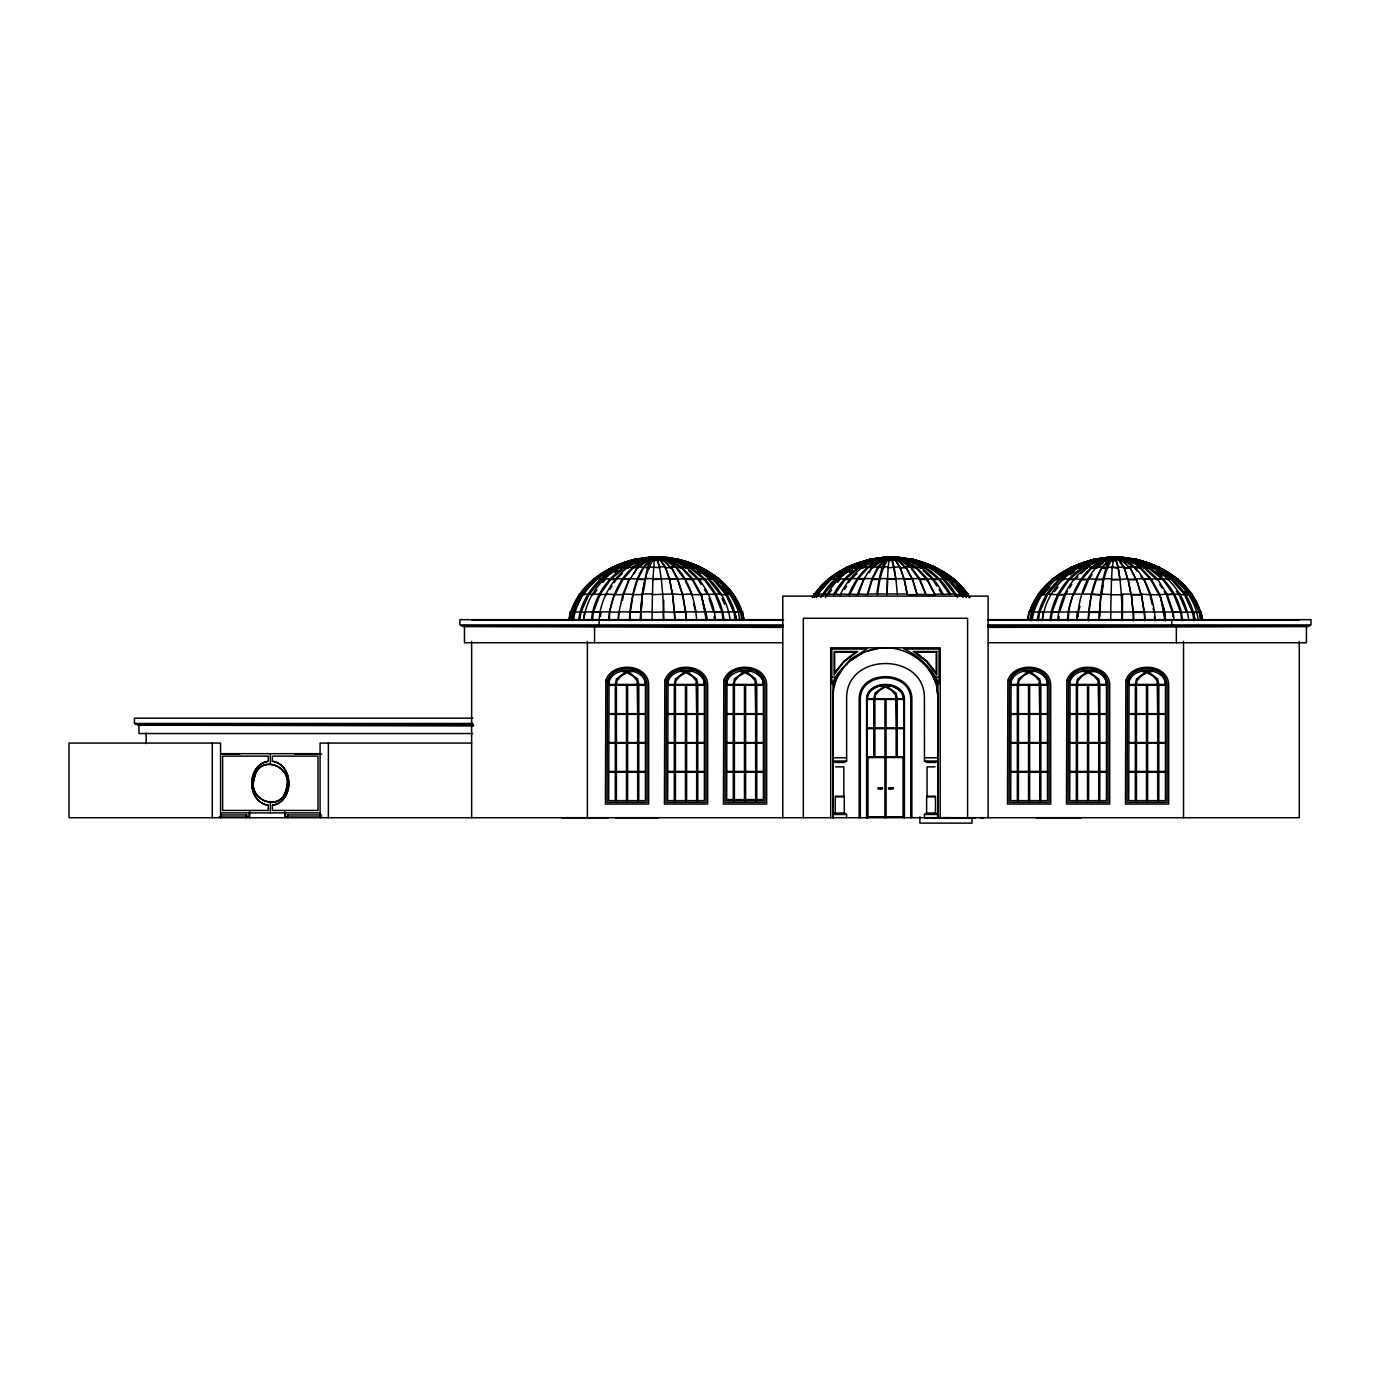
<?xml version="1.0" encoding="UTF-8"?>
<svg xmlns="http://www.w3.org/2000/svg" width="1380" height="1380" viewBox="0 0 1380 1380"><rect width="100%" height="100%" fill="white"/><g stroke="black" fill="none" stroke-linecap="round" stroke-linejoin="round"><path stroke-width="1.5" d="M652.102 620.552L652.102 611.857L640.63 611.857L640.406 620.396C641.786 599.783 642.218 577.478 653.361 559.4L657.967 556.882L658.139 557.951L653.413 560.487M640.63 611.857L642.131 593.969L647.617 566.818L659.519 567.68L657.398 560.401L654.31 560.487L655.12 556.882C693.071 557.037 736.368 579.445 743.406 619.534M816.253 597.54C827.483 577.565 848.631 565.265 870.297 559.4L889.755 556.882L898.001 559.4L905.573 567.818L897.88 560.401L889.583 557.951L889.755 556.882C920.391 557.589 952.89 570.509 969.243 597.54M1110.727 620.69L1110.779 612.151M1032.206 619.689C1036.777 588.691 1065.239 566.749 1094.305 559.538C1110.003 556.054 1127.167 556.071 1140.173 566.956L1139.932 567.956C1134.239 559.918 1119.042 561.695 1113.764 557.02C1151.834 557.141 1195.235 579.514 1202.498 619.689L1201.204 611.995L1199.513 612.151M642.131 593.969L652.412 593.969L652.136 612.272L663.59 611.995L663.797 600.421M887.081 594.521L887.53 578.6L879.146 578.6L876.766 593.969L907.333 593.969L904.107 578.6L899.898 566.818L894.999 559.4L889.755 556.882L873.833 559.4M640.889 620.534L641.027 616.274M675.044 620.396L672.698 593.969L652.447 594.625L652.913 578.6L644.512 578.6M887.081 594.625L887.53 578.6L895.948 579.462L894.119 566.818L892.015 559.4L889.755 556.882C863.397 558.883 837.367 573.2 825.533 597.54M1099.653 616.411L1099.377 611.995C1101.361 594.245 1101.982 574.994 1111.987 559.538L1116.61 557.02L1116.782 558.089L1112.901 559.366M1122.371 620.672L1122.527 594.763L1111.09 594.763L1111.538 578.738L1103.155 578.738L1100.774 594.107L1099.049 620.534L1100.55 604.457M573.562 619.534C578.134 588.553 606.614 566.611 635.663 559.4L655.12 556.882L663.366 559.4L670.939 567.818L663.263 560.401L655.034 557.951L655.12 556.882L678.546 559.4C708.32 566.456 738.611 587.69 743.872 619.534L742.578 611.857L737.179 611.995L738.438 611.857L739.611 619.534M696.676 620.396C694.985 597.454 687.033 571.717 666.074 559.4L660.33 560.487L660.382 559.4L655.12 556.882L639.199 559.4M895.948 579.462L892.032 560.401L888.944 560.487L889.755 556.882L913.181 559.4C935.588 565.214 957.858 577.185 969.967 597.54M920.081 581.273L925.946 594.625L919.701 578.6L910.921 566.818L900.709 559.4L888.962 560.401L889.755 556.882C919.58 557.537 950.855 570.992 966.173 597.54M1103.155 578.738L1106.26 566.956L1118.145 567.956L1116.041 560.556L1112.953 560.625L1113.764 557.02C1151.714 557.175 1194.994 579.6 1202.049 619.689M1042.349 620.534C1046.109 585.103 1079.281 558.917 1113.764 557.02L1122.009 559.538L1129.582 567.956L1121.888 560.556L1118.938 560.608L1119.008 559.538L1113.764 557.02L1097.824 559.538M1102.793 559.538L1113.764 557.02L1113.729 558.107L1121.975 560.625L1122.009 559.538L1124.717 559.538C1145.676 571.855 1153.611 597.592 1155.319 620.534M649.635 558.141L655.12 556.882L655.241 557.951L655.12 556.882C690.414 557.089 726.777 577.237 738.438 611.857L737.265 612.272L741.784 611.857C731.952 584.258 706.111 566.007 678.339 559.4L676.959 560.401L677.442 559.4C636.352 548.274 588.311 576.909 583.723 620.396M884.27 558.141L889.755 556.882L889.583 557.951L889.755 556.882L911.801 559.4M1117.214 559.78L1113.608 558.089L1113.764 557.02L1137.189 559.538L1136.913 560.625L1135.602 560.556L1136.085 559.538C1165.151 566.749 1193.666 588.673 1198.237 619.689M618.206 620.396L618.637 611.857L641.165 611.995L629.884 611.857C632.696 593.383 635.732 572.51 650.446 559.4L657.967 556.882L658.139 557.951L650.498 560.487L643.598 567.818L637.664 579.462L645.616 579.462L629.452 578.6L623.053 593.969L619.016 611.857L618.413 620.396M629.435 620.396L629.884 611.857M629.866 620.62L630.298 611.995M1076.831 620.534L1077.28 611.995M1088.078 620.534C1089.648 599.196 1092.649 574.925 1109.089 559.538L1116.61 557.02L1116.782 558.089L1116.61 557.02C1078.522 557.158 1034.879 579.428 1027.686 619.689L1028.842 611.995L1164.789 611.995L1159.51 594.107L1151.11 578.738L1140.173 566.956L1129.685 566.956L1136.12 579.6L1127.926 579.6L1123.907 566.956L1119.008 559.538L1116.023 559.538L1113.764 557.02L1110.452 558.038M1088.492 620.759L1088.941 612.151M650.17 558.4L655.12 556.882L657.38 559.4L660.382 559.4L665.281 566.818L669.473 578.6L672.474 594.625L669.473 578.6L652.93 579.462L654.31 559.4L655.12 556.882L677.166 559.4M887.564 579.462L888.185 566.818L882.251 566.818L879.146 578.6M1111.573 579.6L1112.194 566.956L1118.145 567.818L1119.956 579.6L1111.573 579.6L1119.974 579.41L1118.128 566.956L1116.023 559.538L1116.023 560.625L1113.764 557.02L1136.085 559.538L1135.74 560.608L1148.798 565.248M1077.055 620.534C1078.987 595.781 1088.027 561.539 1116.61 557.02L1116.782 558.089L1116.61 557.02C1080.488 557.296 1042.366 576.53 1029.687 611.995M1078.091 616.411L1078.332 612.409M647.617 566.818L651.239 559.4L657.398 560.401L655.12 556.882C691.984 556.865 731.262 582.05 736.334 620.396M651.239 559.4L655.12 556.882L668.8 559.4L681.548 566.818L681.306 567.818L668.558 560.401L666.005 560.487L666.074 559.4L655.12 556.882L651.619 558.555M892.015 559.4L892.032 560.401L889.755 556.882C918.787 557.486 948.802 571.493 963.085 597.54M886.236 558.555L889.755 556.882L903.417 559.4L916.165 566.818L915.923 567.818L903.193 560.401L900.623 560.487L900.709 559.4L889.755 556.882L884.804 558.4M1124.717 559.538L1124.631 560.625L1124.717 559.538L1113.764 557.02L1109.882 559.538L1106.26 566.956M1127.357 560.625L1127.426 559.538L1127.201 560.556L1124.476 560.556L1134.619 567.905L1139.932 567.956M658.571 559.625L655.086 557.951L655.12 556.882C690.88 556.899 726.139 584.016 730.158 620.396M893.205 559.625L889.703 557.951L889.755 556.882L912.077 559.4L911.904 560.487L912.077 559.4M1194.976 620.534C1189.905 582.188 1150.627 557.002 1113.764 557.02L1113.712 558.107L1113.764 557.02L1135.809 559.538L1154.491 566.283M608.735 620.396C610.547 592.658 626.986 559.141 657.967 556.882L658.139 557.951L657.967 556.882C619.879 557.002 576.236 579.289 569.06 619.534L570.216 611.857L585.965 612.272M609.46 620.552L609.494 611.857L599.972 611.857L599.058 620.396M1067.378 620.534C1069.19 592.796 1085.629 559.28 1116.61 557.02L1116.765 558.089L1116.61 557.02L1093.529 559.538L1073.968 566.283M1068.103 620.69L1068.862 612.151M641.528 608.304L642.321 600.352M882.251 566.818L885.874 559.4L888.944 559.4L888.202 567.818L899.898 566.818L903.935 579.462L912.284 578.6L905.694 566.818L915.923 567.818M1112.211 567.956L1113.764 557.02L1136.085 559.538M867.158 699.039C866.761 689 879.37 684.118 887.806 684.946M867.158 700.316C867.192 680.823 902.503 679.633 903.883 698.729L903.883 817.719M867.158 817.719L867.158 698.729C866.45 691.242 874.765 687.24 880.733 685.377M600.49 616.274L600.956 611.995L599.972 611.857C605.906 584.154 627.952 557.572 657.967 556.882L658.122 557.951L657.967 556.882L634.886 559.4L613.375 566.818L594.901 578.6M1057.701 620.534C1059.892 589.553 1083.714 557.934 1116.61 557.02L1116.748 558.089L1106.26 560.625L1103.707 560.625L1103.62 559.538L1103.897 560.556L1091.804 567.956L1091.511 566.956L1086.578 566.956L1086.957 567.956L1078.763 566.956L1079.212 567.956L1090.166 563.506M1058.684 620.672L1059.133 616.411M724 620.396C720.843 586.052 689.793 557.072 655.12 556.882L654.948 557.951L655.12 556.882L674.285 559.4M908.903 559.4L889.755 556.882L889.583 557.951L889.755 556.882C917.372 557.417 945.024 572.476 957.513 597.54M1132.911 559.538L1113.764 557.02L1113.591 558.089L1113.764 557.02C1149.505 557.037 1184.782 584.154 1188.801 620.534M1129.565 560.625L1129.685 559.538L1113.764 557.02L1113.591 558.089L1113.764 557.02C1148.419 557.227 1179.469 586.19 1182.626 620.534M663.366 559.4L663.263 560.401L660.261 560.401L665.16 567.818L665.281 566.818L659.485 566.818L657.38 559.4M894.999 559.4L899.795 567.818L905.573 567.818M898.001 559.4L897.88 560.401L894.965 560.487M1118.938 560.608L1119.008 559.538M1121.888 560.556L1122.009 559.538M1129.582 567.956L1118.128 566.956L1118.145 567.956M715.478 620.396C713.167 588.915 688.275 557.641 655.12 556.882L654.948 557.951L655.12 556.882L676.407 560.487L676.545 559.4L674.492 560.401L674.923 559.4M909.248 560.47L909.541 559.4L889.755 556.882L889.583 557.951L889.755 556.882C914.992 557.313 938.21 572.148 950.544 593.969L955.995 593.969M583.567 620.396L584.602 611.857L600.956 611.995M591.382 620.396C594.28 586.811 623.708 557.192 657.967 556.882L658.019 557.968L657.967 556.882L634.472 559.4C606.752 566.093 580.894 584.275 571.061 611.857M592.365 620.62L593.4 611.995M1042.21 620.534L1043.228 611.995M1050.025 620.534C1052.906 586.948 1082.334 557.33 1116.61 557.02L1093.115 559.538L1093.288 560.625L1093.529 559.538M1050.991 620.759L1052.043 612.151M661.296 558.141L655.12 556.882L654.948 557.951L655.12 556.882L662.607 558.141M889.79 557.951L889.755 556.882C913.146 557.399 933.001 573.545 943.023 593.969L934.933 594.383M1128.719 559.538L1113.764 557.02L1113.591 558.089L1113.764 557.02L1133.549 559.538L1133.411 560.625L1133.549 559.538M658.536 558.141L655.12 556.882L654.948 557.951L655.12 556.882L660.968 558.4M895.931 558.141L889.755 556.882L889.583 557.951L889.755 556.882L897.241 558.141M1117.662 558.038L1113.764 557.02L1113.591 558.089L1113.764 557.02L1119.939 558.279M578.582 620.396C583.326 582.619 621.431 556.865 657.967 556.882L647.531 559.4L637.819 566.818L629.901 579.462L615.514 578.6L616.118 579.462L622.328 573.562M579.755 620.552L580.98 611.995M1037.208 620.534C1041.952 582.757 1080.074 557.002 1116.61 557.02L1098.928 559.538M1038.381 620.69L1039.606 612.151M686.429 563.782L676.959 560.401L677.442 559.4M678.339 559.4L678.184 560.487L691.725 565.11M1158.527 567.956L1136.689 560.556L1136.982 559.538C1166.583 566.628 1196.615 587.984 1201.635 619.689M571.303 619.534C576.167 588.087 605.665 566.525 635.076 559.4M572.441 620.62L573.804 611.995M893.153 558.141L889.755 556.882L889.583 557.951L889.755 556.882L895.603 558.4M1029.946 619.689C1034.81 588.225 1064.291 566.663 1093.702 559.538L1094.202 560.556L1072.864 567.956L1071.225 566.956L1071.725 567.956L1093.616 560.556L1093.115 559.538L1094.047 560.608L1084.214 563.92M1031.084 620.759L1032.43 612.151M569.837 619.534L570.751 613.772M911.904 560.487L913.077 559.4C935.416 565.231 957.582 577.22 969.605 597.54M913.008 560.487L913.181 559.4L912.68 560.401L926.36 565.11M630.281 612.272L633.178 594.383L623.053 593.969L623.639 594.625L629.452 578.6M867.779 594.521L857.687 593.969C863.276 577.702 873.437 558.555 892.601 556.882L892.774 557.951L888.03 560.487M1099.756 612.409L1088.906 612.409L1091.425 594.107L1064.601 594.107L1065.395 594.763L1067.516 591.347M727.036 680.909C733.332 667.196 756.74 667.196 763.019 680.909M643.218 592.71L644.977 583.102M877.49 594.625L879.974 578.6L883.683 566.818L887.978 559.4L892.601 556.882L892.774 557.951L885.132 560.487L878.215 567.818L872.298 579.462L880.25 579.462L872.039 578.6L878.059 566.818L885.08 559.4L892.601 556.882L892.774 557.951L892.601 556.882C861.707 557.606 828.828 570.371 812.182 597.54M1091.425 594.107L1101.499 594.763L1103.258 585.172M681.306 567.818L671.059 566.818L677.666 578.6L669.3 579.462L665.281 566.818M671.059 566.818L677.477 579.462M905.694 566.818L912.111 579.462M903.935 579.462L904.107 578.6L887.582 579.272M1119.956 579.6L1128.116 578.738L1127.926 579.6L1123.907 566.956M1136.12 579.6L1129.685 566.956M622.397 600.352L623.277 596.367M666.005 560.487L666.074 559.4M900.623 560.487L900.709 559.4M1134.688 567.956L1134.929 566.956M849.787 594.521L840.593 593.969C850.253 573.804 869.504 557.434 892.601 556.882L892.756 557.951L892.601 556.882C861.896 557.589 829.294 570.475 812.872 597.54M1078.919 610.219L1080.005 606.355M642.856 594.625L633.127 594.625L637.75 579.272M856.963 573.562L850.736 579.462L850.132 578.6L872.039 578.6L867.416 593.969L877.145 593.969M867.744 594.625L872.367 579.272M1091.753 594.763L1096.376 579.41L1088.095 578.738L1088.544 579.6L1092.115 574.546M1060.185 610.426L1064.86 596.505M685.877 566.818L685.532 567.818L685.877 566.818L681.168 567.68L692.105 579.462L698.625 578.6L698.073 579.462L688.568 570.664M685.325 567.68L693.364 566.818L692.933 567.818L693.364 566.818M920.512 566.818L920.167 567.818L920.512 566.818L915.785 567.68L926.739 579.462L933.242 578.6L932.708 579.462L923.185 570.664M919.96 567.68L932.88 566.818L932.242 567.766L934.519 567.818M1126.115 559.538L1129.685 559.538L1144.52 566.956L1144.175 567.956L1152.007 566.956L1151.576 567.956M672.698 593.969L682.496 594.625L677.425 579.272L685.067 578.6M682.496 594.625L677.666 578.6M919.701 578.6L912.284 578.6L917.114 594.625L907.091 594.625L904.107 578.6M917.114 594.625L912.284 578.6M1128.116 578.738L1131.1 594.763L1141.122 594.763L1136.292 578.738L1143.709 578.738L1149.902 594.659L1160.062 594.763M1141.122 594.763L1136.292 578.738M592.417 611.857L593.331 612.272L600.11 594.383L592.417 593.969M834.693 594.521L827.051 593.969M1051.06 611.995L1051.974 612.409L1058.753 594.521L1063.825 594.521M869.107 559.4L892.601 556.882L892.601 557.968L892.601 556.882C871.47 557.779 856.549 575.667 849.131 593.969L858.257 594.625L864.087 578.6M1083.076 592.848L1087.871 581.325M846.664 664.366C837.557 672.647 833.348 684.928 832.934 697.004L832.934 817.719M692.691 567.68L698.245 566.818L697.607 567.766L699.884 567.818L700.385 566.818L677.856 559.4M914.699 562.661L909.11 560.401L909.541 559.4M909.11 560.401L911.18 559.4L909.403 560.487M1175.881 578.738L1177.778 578.738L1176.674 579.6L1157.837 567.818L1158.613 566.956L1158.13 567.956L1155.146 566.956L1154.715 567.956L1134.757 560.556L1135.188 559.538L1135.033 560.625L1133.118 560.556M727.657 678.098L726.673 684.428L733.28 684.428L734.488 678.839L743.527 672.146L739.387 671.318M675.993 567.766L676.303 566.818M910.61 567.766L910.921 566.818M1140.794 576.202L1143.261 579.514L1157.251 578.738L1167.032 594.107L1173.173 611.995L1174.104 620.534M820.893 597.54C834.659 571.769 863.984 557.468 892.601 556.882C867.865 557.33 845.509 572.493 833.831 593.969L841.386 594.625M823.55 594.521L817.978 593.969L819.013 594.625M677.856 560.401L699.488 567.818L699.971 566.818L699.212 567.68L720.74 582.412M921.064 563.782L911.594 560.401L912.974 559.4L912.801 560.487L930.551 566.473M912.491 560.401L934.122 567.818L934.605 566.818L933.846 567.68L952.424 579.462L953.183 578.6L932.535 579.272L936.882 586.103M1136.982 559.538L1136.499 560.556L1158.13 567.956L1156.112 567.818L1156.871 566.956M1157.199 567.956L1159.027 566.956L1158.32 567.956M814.217 597.54C830.191 570.682 862.259 557.555 892.601 556.882L874.92 559.4L875.162 560.487L877.18 560.487M817.115 594.521L813.993 593.969L815.028 594.625L820.807 588.484M1031.153 611.995L1032.344 612.409L1041.193 594.521L1047.61 594.521L1039.537 612.409L1038.433 611.995M1031.101 610.409L1034.603 603.457M700.178 566.818L699.522 567.766L700.385 566.818M934.812 566.818L934.312 567.818L935.019 566.818L912.491 559.4M1137.189 559.538L1136.585 560.556L1158.148 567.905M1104.328 579.41L1096.306 579.6L1102.068 566.956L1091.804 567.956M606.752 594.625L605.975 593.969L615.101 594.625L623.07 579.272L630.039 579.272M849.718 594.625L857.705 579.272L864.673 579.272M1073.726 594.763L1081.696 579.41L1088.682 579.41L1088.095 578.738M832.968 696.693L832.968 684.204L842.421 669.127M832.968 684.204L838.678 674.337M609.943 589.502L612.065 586.086M614.186 582.67L616.291 579.272L615.514 578.6M844.56 589.502L846.682 586.086M848.804 582.67L850.925 579.272L850.132 578.6M1069.638 587.949L1071.76 584.534M690.224 566.818L689.672 567.68L704.214 579.462L718.566 578.6L715.099 579.272L716.099 578.6M924.841 566.818L924.307 567.68L938.831 579.462L939.383 578.6M1167.842 578.738L1156.716 579.6L1143.968 567.818L1144.52 566.956L1157.251 578.738M1143.968 567.818L1148.85 566.956M685.463 581.273L691.794 593.969L682.445 594.383L685.636 612.272L674.458 612.272L672.664 596.471M674.458 612.272L663.159 611.857L663.47 620.396M685.636 612.272L682.721 593.969M917.079 594.383L925.894 594.521M1149.954 594.763L1141.363 594.107L1144.262 612.409L1133.101 612.409L1131.341 594.107L1121.319 594.107L1122.199 611.995M1144.262 612.409L1141.363 594.107M1133.101 612.409L1131.341 594.107M599.196 593.969L599.99 594.625L610.771 579.272L616.291 579.272M834.607 594.625L845.405 579.272L850.925 579.272M1046.523 594.107L1058.615 594.763L1069.414 579.41L1074.934 579.41M633.489 574.408L637.819 566.818L649.221 567.818L649.048 566.818L649.221 567.818M869.314 572.735L872.436 566.818L883.942 567.68L883.683 566.818L883.838 567.818M684.584 579.272L692.484 578.6L681.548 566.818M708.406 593.969L700.385 594.625L691.984 579.272M919.201 579.272L927.119 578.6L916.165 566.818M1143.709 578.738L1151.11 578.738M1167.032 594.107L1159.027 594.763L1150.627 579.41M596.971 590.019L593.366 594.625L583.343 593.969L584.378 594.625M602.991 582.343L605.389 579.272L604.457 578.6L610.771 579.272M831.605 590.019L828 594.625L822.514 593.969M837.608 582.343L840.023 579.272L839.075 578.6L845.405 579.272M1054.406 591.692L1058.012 587.087M696.503 566.818L695.831 567.68L712.977 579.462M931.138 566.818L930.448 567.68L947.594 579.462L948.284 578.6M955.012 594.521L943.04 579.376L943.834 578.6M1145.987 565.714L1151.438 567.905L1152.007 566.956M1151.317 567.818L1155.146 566.956M1167.152 579.6L1174.742 578.738M588.829 594.625L601.68 579.272L605.389 579.272M823.463 594.625L836.315 579.272L840.023 579.272M1047.455 594.763L1060.323 579.41L1064.032 579.41M622.932 579.462L633.334 567.68L627.952 566.818L628.331 567.818M857.567 579.462L867.951 567.68L879.888 560.401L882.441 560.401L882.165 559.4L885.08 559.4L885.236 560.401L885.08 559.4M1074.14 578.738L1081.575 579.6L1091.959 567.818L1096.893 567.818L1096.445 566.956M1038.002 594.107L1043.021 594.763L1049.852 587.087M950.734 578.6L949.975 579.462L952.424 579.462M1156.906 567.818L1157.682 566.956L1160.994 569.095M584.741 590.019L580.411 594.625L579.359 593.969L582.377 594.625L596.436 579.272L593.78 578.6M815.977 593.969L817.012 594.625L831.071 579.272L828.414 578.6M1041.02 594.763L1055.079 579.41L1056.701 579.41L1055.683 578.738L1060.323 579.41M580.721 593.969L590.657 583.205M815.356 593.969L823.86 584.758M1046.454 586.431L1053.544 578.738L1072.019 566.956L1072.777 567.818M718.048 579.462L718.842 578.6L717.807 579.272M718.342 579.462L719.135 578.6L717.255 578.6M951.872 578.6L953.77 578.6L952.683 579.462L955.357 582.412M1158.821 566.956L1158.01 567.818L1159.027 566.956M1039.037 594.763L1041.935 591.692M1102.068 566.956L1102.223 567.956L1109.244 560.556L1109.089 559.538L1106.174 559.538L1106.26 560.625L1106.174 559.538M1077.866 576.668L1074.744 579.6L1063.083 578.738M1080.971 573.718L1087.181 567.818L1086.578 566.956M701.195 584.43L697.9 579.272L698.625 578.6M697.9 579.272L704.766 578.6M707.561 594.383L721.361 593.969M942.247 594.521L950.544 593.969L949.716 594.383M1156.544 579.41L1163.392 578.738M1164.099 591.295L1166.238 594.659L1180.004 594.107L1179.107 594.763L1186.524 612.151M846.544 664.366C856.825 654.137 870.987 647.789 885.581 647.824M729.572 675.941L731.434 674.285M609.977 578.6L610.581 579.462L624.64 567.68L620.12 566.818L620.586 567.818M844.612 578.6L845.216 579.462L859.274 567.68L854.755 566.818L855.203 567.818M1069.224 579.6L1083.283 567.818L1087.181 567.818M639.716 566.576L646.202 561.643M880.82 561.643L872.729 567.818L872.436 566.818M1096.72 567.956L1103.207 563.023M614.583 572.389L617.723 570.026M849.2 572.389L852.34 570.026M1070.087 574.891L1074.778 571.355M709.199 578.6L708.32 579.272L713.65 578.6M729.813 593.969L725.914 594.625L712.77 579.272M963.447 594.625L964.448 593.969L960.549 594.625L947.387 579.272M1166.945 579.41L1172.293 578.738M1184.644 591.623L1187.352 594.659L1188.456 594.107L1184.558 594.763L1171.396 579.41M700.885 593.969L705.577 612.272L700.885 593.969L692.484 578.6M674.751 620.62L674.441 611.995L696.038 611.857L693.588 604.285M1159.51 594.107L1164.789 611.995L1165.6 620.534M851.357 660.14L861.862 653.395M597.04 578.6L601.473 579.462L618.223 567.68L614.894 566.818L615.377 567.818M831.674 578.6L836.09 579.462L852.857 567.68L849.511 566.818L850.011 567.818M1059.391 578.738L1060.099 579.6L1076.866 567.818L1079.488 567.818L1078.763 566.956M606.752 573.562L612.116 570.026M728.64 594.383L733.177 593.969L731.952 594.383M841.386 573.562L846.734 570.026M963.274 594.383L967.794 593.969M1063.601 574.891L1068.965 571.355M1187.438 594.763L1191.803 594.107M885.874 559.4L889.755 556.882L892.342 558.555M612.582 568.922L596.212 579.462L595.418 578.6M847.216 568.922L830.829 579.462L830.036 578.6M1054.027 579.41L1052.423 578.738L1054.838 579.6L1074.313 567.818L1073.519 566.956L1076.866 567.818M829.535 578.6L848.01 566.818L869.521 559.4M924.41 817.719L924.41 814.459L926.618 813.044L935.467 813.044L937.676 814.459L937.676 817.719L937.934 684.204L928.481 669.127M613.652 567.766L613.375 566.818L614.135 567.68M719.135 578.6L718.1 579.272L720.964 582.343M848.269 567.766L848.01 566.818L848.769 567.68M952.424 579.272L953.477 578.6M953.77 578.6L952.717 579.272L955.598 582.343M1072.277 567.905L1071.622 566.956L1072.122 567.956M1177.485 578.738L1176.191 579.41L1190.457 594.763M1177.778 578.738L1173.742 579.41M1192.165 594.107L1191.112 594.763L1186.8 590.157M599.714 576.254L603.129 574.115M834.348 576.254L837.764 574.115M841.179 571.958L844.595 569.819M1065.188 572.096L1068.603 569.957M846.63 761.036L844.353 762.45L835.262 762.45L832.985 761.036L846.63 761.036L846.63 697.814C846.544 652.119 924.479 652.119 924.41 697.814L924.462 761.036L926.67 762.45L935.519 762.45L937.727 761.036L924.462 761.036M846.578 814.459L844.301 813.044L835.211 813.044L832.934 814.459L846.578 814.459L846.578 817.719M632.885 566.818L633.161 567.818L645.271 560.401L647.824 560.401L647.531 559.4L650.446 559.4L650.601 560.401L650.446 559.4M1115.109 558.952L1112.039 560.625L1111.987 559.538L1112.159 560.556M866.571 565.973L862.949 567.818L862.569 566.818L872.885 567.68M715.909 593.969L715.082 594.383L722.102 612.272L729.002 611.857L727.967 612.272M1166.204 594.521L1174.553 594.107M1172.759 616.515L1173.173 611.995L1172.293 612.151M1172.345 612.409L1200.807 611.995M655.12 556.882L655 557.951L655.12 556.882L657.708 558.555M624.036 566.818L624.416 567.818L642.804 560.401M858.67 566.818L859.05 567.818L877.439 560.401M1083.059 567.956L1099.429 560.556L1099.049 559.538L1099.17 560.625L1105.501 559.538M633.368 562.626L638.837 560.401L637.181 560.487L637.025 559.4L657.967 556.882L640.286 559.4M867.986 562.626L873.471 560.401L852.599 567.818L852.133 566.818M726.812 593.969L725.777 594.383L734.039 612.272L738.438 611.857M960.411 594.383L961.446 593.969M1178.969 594.521L1180.004 594.107M1185.437 594.107L1184.402 594.521L1192.682 612.409L1193.717 611.995L1194.77 619.689M617.516 566.818L617.964 567.818L637.474 560.401L637.025 559.4M1097.221 559.538L1116.61 557.02L1095.496 559.538L1096.117 560.556L1076.59 567.956L1076.141 566.956M617.205 566.818L623.105 564.593M851.84 566.818L857.739 564.593L847.717 567.818L847.216 566.818L849.149 567.68L848.372 566.818M1079.764 565.472L1093.529 560.28M615.29 566.818L634.007 560.073M849.925 566.818L868.641 560.073M1075.796 566.283L1094.513 559.538L1116.61 557.02L1097.014 559.538L1097.169 560.625M619.172 566.473L628.607 563.109M732.815 593.969L731.659 594.383L740.611 612.272M853.789 566.473L863.242 563.109M966.276 594.383L967.449 593.969M1116.61 557.02L1094.305 559.538L1094.806 560.556L1074.02 567.956L1073.519 566.956M1188.456 594.107L1187.283 594.521L1191.458 594.107M1195.891 612.409L1200.41 611.995M635.421 560.47L614.238 567.818L612.582 566.818L613.479 567.818L623.363 564.437M870.038 560.47L848.855 567.818L850.304 567.68L849.511 566.818M617.757 566.473L623.639 564.455M852.392 566.473L858.257 564.455M847.216 566.818L848.01 567.68L857.998 564.437M742.664 611.857L741.353 612.272L732.314 594.383L733.522 593.969L732.521 594.625M966.932 594.383L968.156 593.969L966.759 594.625M1080.057 565.248L1093.667 560.608M1199.6 612.409L1201.307 611.995M613.082 567.818L623.036 564.455M1109.141 560.625L1109.089 559.538M867.537 650.981L879.474 648.186M268.255 761.26C246.399 764.693 246.399 801.918 268.255 805.23L268.255 810.422L222.629 810.422L222.629 756.136L268.255 756.136L268.255 761.329C246.399 764.641 246.399 801.866 268.255 805.299M272.395 805.299C294.251 801.866 294.251 764.641 272.395 761.329L272.395 756.136L318.004 756.136L318.004 810.422L272.395 810.422L272.395 805.23C294.251 801.918 294.251 764.693 272.395 761.26M879.888 560.401L879.612 559.4L879.716 560.487L892.722 557.951L886.409 559.469M651.774 559.469L658.07 557.951L654.137 558.607M1154.06 612.151L1153.145 608.287M645.271 560.401L644.977 559.4L645.081 560.487L658.139 557.951L654.12 558.52M1103.707 560.625L1116.748 558.089L1106.984 559.676M889.755 684.946L882.2 685.118L885.512 684.825M1151.317 670.645L1143.761 670.818M888.755 558.607L892.756 557.951L888.478 558.469M706.802 620.396L705.87 611.857L722.93 611.857M1165.427 620.534L1164.496 611.995L1181.556 611.995M646.427 559.625L650.273 559.073M881.061 559.625L884.908 559.073M1106.984 559.504L1116.765 558.089L1112.728 558.607M643.08 559.642L647.082 559.09M881.716 559.09L877.715 559.642L882.01 559.107M638.578 559.4L657.967 556.882L635.87 559.4M873.212 559.4L892.601 556.882L870.297 559.4M638.388 559.4L657.967 556.882M873.005 559.4L892.601 556.882L870.504 559.4M1116.61 558.107L1112.487 558.607M729.002 611.857L727.898 611.995L735.074 611.857L736.144 619.534M643.529 559.711L647.651 559.211M892.601 556.882L871.505 559.4L871.97 560.47M878.163 559.711L882.286 559.211M1095.668 559.538L1095.979 560.608M1104.224 559.607L1108.347 559.107L1102.258 559.693M888.582 558.434L892.756 557.951M1102.758 559.693L1106.708 559.245M643.391 559.573L647.548 559.107M877.991 559.556L882.165 559.107M1101.999 559.693L1106.174 559.245M643.132 559.573L647.375 559.107M633.661 670.508L627.038 671.594L623.743 670.818M634.714 671.198L628.538 672.146L637.595 678.839L638.785 684.428L645.409 684.428C644.391 666.057 609.701 666.057 608.684 684.428L615.29 684.428L616.498 678.839L625.554 672.146L621.397 671.318M692.657 670.508L686.033 671.594L682.738 670.818M691.691 671.318L687.533 672.146L696.59 678.839L697.78 684.428L704.404 684.428C703.386 666.057 668.696 666.057 667.678 684.428L674.285 684.428L675.493 678.839L684.532 672.146L680.392 671.318M751.652 670.508L745.028 671.594L741.733 670.818M750.686 671.318L746.528 672.146L755.567 678.839L756.775 684.428L763.399 684.428L762.416 678.098L756.602 672.854M1035.69 670.508L1029.083 671.594L1025.788 670.818M1034.741 671.318L1030.584 672.146L1039.623 678.839L1040.831 684.428L1047.455 684.428C1046.437 666.057 1011.747 666.057 1010.729 684.428L1017.336 684.428L1018.544 678.839L1027.583 672.146L1023.425 671.318M1094.685 670.508L1088.078 671.594L1084.766 670.818M1095.737 671.198L1089.579 672.146L1098.618 678.839L1099.826 684.428L1106.449 684.428C1105.432 666.057 1070.742 666.057 1069.724 684.428L1076.331 684.428L1077.539 678.839L1086.578 672.146L1082.42 671.318M891.17 685.619L887.012 686.447L896.051 693.139L897.259 698.729L903.883 698.729M1152.731 671.318L1148.574 672.146L1157.613 678.839L1158.821 684.428L1165.445 684.428C1164.427 666.057 1129.72 666.057 1128.719 684.428L1135.326 684.428L1136.516 678.839L1145.572 672.146L1141.415 671.318M924.893 817.719L950.268 817.65M642.425 559.4L646.875 559.4M667.489 559.4L671.042 559.4M877.059 559.4L881.492 559.4M902.106 559.4L905.677 559.4M1109.882 559.538L1112.953 559.538L1112.97 560.556L1112.953 559.538M665.85 560.401L668.558 560.401L668.8 559.4L668.558 560.401L660.951 559.038M900.467 560.401L903.193 560.401L903.417 559.4L903.193 560.401L895.585 559.038M637.181 560.487L638.543 560.487M642.562 560.487L640.544 560.487L640.406 559.4L640.786 560.401M645.081 560.487L647.634 560.487L647.531 559.4M670.922 560.487L673.164 560.487L673.285 559.4L672.94 560.401L689.879 567.818M677.269 560.487L678.546 559.4L678.046 560.401L695.917 566.473M871.815 560.487L873.161 560.487M879.716 560.487L882.269 560.487L882.165 559.4M905.556 560.487L907.798 560.487L907.919 559.4L907.574 560.401L924.497 567.818M1094.806 560.556L1093.702 559.538M1095.823 560.625L1097.48 560.556L1097.014 559.538M1129.34 560.556L1131.807 560.625L1131.928 559.538L1131.583 560.556L1148.505 567.956M1140.173 566.956L1144.52 566.956M617.964 567.818L620.845 567.68L620.12 566.818M624.416 567.818L628.556 567.68L627.952 566.818M633.161 567.818L638.267 567.68M665.091 567.68L670.939 567.818M847.717 567.818L847.613 566.818L848.114 567.818M852.599 567.818L855.479 567.68L854.755 566.818M859.05 567.818L863.173 567.68L862.569 566.818M1072.415 567.818L1071.225 566.956M1102.327 567.818L1107.95 567.818L1107.692 566.956L1107.847 567.956M1123.734 567.818L1129.513 567.818M1102.223 567.956L1105.984 567.956M669.248 579.272L677.425 579.272M903.866 579.272L912.059 579.272M1096.376 579.41L1102.344 579.41M1127.874 579.41L1136.051 579.41M601.473 579.462L605.182 579.462L604.457 578.6M610.581 579.462L616.118 579.462M692.105 579.462L684.687 579.462L677.218 569.423M698.073 579.462L704.214 579.462M836.09 579.462L839.799 579.462L839.075 578.6M845.216 579.462L850.736 579.462M919.322 579.462L926.739 579.462M932.708 579.462L938.831 579.462M943.161 579.462L947.594 579.462M1054.838 579.6L1056.459 579.6L1055.683 578.738M1060.099 579.6L1063.808 579.6M1081.575 579.6L1088.544 579.6M1173.966 579.6L1176.967 579.6M1100.774 594.107L1111.09 594.521M582.377 594.625L584.551 594.383L583.343 593.969M599.99 594.625L606.889 594.383L605.975 593.969M615.101 594.625L623.639 594.625M691.311 594.625L701.42 594.625L706.336 620.534M720.481 594.625L726.536 594.625L733.953 611.995L735.23 620.534M817.012 594.625L819.168 594.383L817.978 593.969M925.946 594.625L936.054 594.625M955.098 594.625L961.17 594.625M1091.822 594.521L1101.499 594.763M1131.065 594.521L1141.088 594.521M1058.615 594.763L1065.395 594.763M571.596 611.995L570.285 611.857M610.219 611.995L619.706 612.272M695.417 611.995L706.163 611.857L706.957 620.396M593.331 612.272L600.886 612.272L599.972 611.857M713.719 612.272L722.102 612.272M1032.344 612.409L1034.655 612.151M1051.974 612.409L1059.581 612.151M783.392 619.655L459.902 619.655L459.902 624.916L782.788 624.916M987.614 619.655L1311 619.655L1311 624.916L988.115 624.916M471.632 619.861L783.564 619.861M987.494 619.861L1299.27 619.861M782.788 625.847L461.041 625.847L461.041 624.916M988.115 625.847L1309.862 625.847L1309.862 624.916M782.788 626.589L462.179 625.847M988.115 626.589L1308.723 625.847M782.788 627.4L463.335 626.589M988.115 627.4L1307.584 626.589M782.788 642.735L464.474 642.735L464.474 627.4M988.115 642.735L1306.429 642.735L1306.429 627.4M831.83 677.132L835.625 677.132M935.278 677.132L939.073 677.132M637.664 684.428L616.429 684.428L616.929 680.754L621.121 676.01L627.038 672.647L632.971 676.01L637.163 680.754L637.664 713.65L627.607 713.65L627.607 685.118L637.664 685.118M696.659 684.428L675.424 684.428L675.924 680.754L680.116 676.01L686.033 672.647L691.966 676.01L696.158 680.754L696.659 713.65L686.602 713.65L686.602 685.118L696.659 685.118M755.654 684.428L734.402 684.428L734.919 680.754L739.093 676.01L745.028 672.647L750.962 676.01L755.136 680.754L755.654 713.65L745.597 713.65L745.597 685.118L755.654 685.118M1039.709 684.428L1018.457 684.428L1018.975 680.754L1023.149 676.01L1029.083 672.647L1035.017 676.01L1039.192 680.754L1039.709 713.65L1029.652 713.65L1029.652 685.118L1039.709 685.118M1098.704 684.428L1077.452 684.428L1077.97 680.754L1082.144 676.01L1088.078 672.647L1094.012 676.01L1098.187 680.754L1098.704 713.65L1088.63 713.65L1088.63 685.118L1098.704 685.118M1157.682 684.428L1136.447 684.428L1136.947 680.754L1141.139 676.01L1147.073 672.647L1152.99 676.01L1157.182 680.754L1157.682 713.65L1147.625 713.65L1147.625 685.118L1157.682 685.118M608.684 685.118L615.29 685.118L615.29 713.65L608.684 713.65M645.409 685.118L638.785 685.118L638.785 713.65L645.409 713.65M667.678 685.118L674.285 685.118L674.285 713.65L667.678 713.65M704.404 685.118L697.78 685.118L697.78 713.65L704.404 713.65M726.673 685.118L733.28 685.118L733.28 713.65L726.673 713.65M763.399 685.118L756.775 685.118L756.775 713.65L763.399 713.65M1010.729 685.118L1017.336 685.118L1017.336 713.65L1010.729 713.65M1047.455 685.118L1040.831 685.118L1040.831 713.65L1047.455 713.65M1069.724 685.118L1076.331 685.118L1076.331 713.65L1069.724 713.65M1106.449 685.118L1099.826 685.118L1099.826 713.65L1106.449 713.65M1128.719 685.118L1135.326 685.118L1135.326 713.65L1128.719 713.65M1165.445 685.118L1158.821 685.118L1158.821 713.65L1165.445 713.65M867.158 698.729L873.764 698.729L874.972 693.139L884.011 686.447L879.854 685.619M896.138 698.729L874.886 698.729L875.403 695.054L879.577 690.311L885.512 686.964L891.446 690.311L895.62 695.054L896.138 727.95L886.063 727.95L886.063 699.418L896.138 699.418M867.158 699.418L873.764 699.418L873.764 727.95L867.158 727.95M903.883 699.418L897.259 699.418L897.259 727.95L903.883 727.95M608.684 714.34L615.29 714.34L615.29 742.526L608.684 742.526M645.409 714.34L638.785 714.34L638.785 742.526L645.409 742.526M667.678 714.34L674.285 714.34L674.285 742.526L667.678 742.526M704.404 714.34L697.78 714.34L697.78 742.526L704.404 742.526M726.673 714.34L733.28 714.34L733.28 742.526L726.673 742.526M763.399 714.34L756.775 714.34L756.775 742.526L763.399 742.526M1010.729 714.34L1017.336 714.34L1017.336 742.526L1010.729 742.526M1047.455 714.34L1040.831 714.34L1040.831 742.526L1047.455 742.526M1069.724 714.34L1076.331 714.34L1076.331 742.526L1069.724 742.526M1106.449 714.34L1099.826 714.34L1099.826 742.526L1106.449 742.526M1128.719 714.34L1135.326 714.34L1135.326 742.526L1128.719 742.526M1165.445 714.34L1158.821 714.34L1158.821 742.526L1165.445 742.526M472.84 718.204L134.429 718.204L134.429 723.465L472.84 723.465M472.719 724.397L135.568 724.397L135.568 723.465M473.633 725.138L136.706 724.397M473.633 725.949L137.845 725.138M867.158 728.64L873.764 728.64L873.764 756.844L867.158 756.844M903.883 728.64L897.259 728.64L897.259 756.844L903.883 756.844M472.564 733.539L138.983 733.539L138.983 725.863M471.632 743.078L320.091 743.078L320.091 817.719M608.684 743.216L615.29 743.216L615.29 771.42L608.684 771.42M645.409 743.216L638.785 743.216L638.785 771.42L645.409 771.42M667.678 743.216L674.285 743.216L674.285 771.42L667.678 771.42M704.404 743.216L697.78 743.216L697.78 771.42L704.404 771.42M726.673 743.216L733.28 743.216L733.28 771.42L726.673 771.42M763.399 743.216L756.775 743.216L756.775 771.42L763.399 771.42M1010.729 743.216L1017.336 743.216L1017.336 771.42L1010.729 771.42M1047.455 743.216L1040.831 743.216L1040.831 771.42L1047.455 771.42M1069.724 743.216L1076.331 743.216L1076.331 771.42L1069.724 771.42M1106.449 743.216L1099.826 743.216L1099.826 771.42L1106.449 771.42M1128.719 743.216L1135.326 743.216L1135.326 771.42L1128.719 771.42M1165.445 743.216L1158.821 743.216L1158.821 771.42L1165.445 771.42M220.559 753.67L320.091 753.67M221.041 754.136L239.706 754.136M294.734 754.136L321.695 754.136M867.158 757.517L903.883 757.517M832.934 757.775L846.63 757.775M924.41 757.775L938.107 757.775M835.659 766.866L843.836 766.866L843.836 796.881L835.659 796.881M935.019 766.866L927.067 766.866L927.067 796.881L935.019 796.881M608.684 772.093L615.29 772.093L615.29 800.642M645.409 772.093L638.785 772.093L638.785 800.642M667.678 772.093L674.285 772.093L674.285 800.642M704.404 772.093L697.78 772.093L697.78 800.642M726.673 772.093L733.28 772.093L733.28 800.642M763.399 772.093L756.775 772.093L756.775 800.642M1010.729 772.093L1017.336 772.093L1017.336 800.642M1047.455 772.093L1040.831 772.093L1040.831 800.642M1069.724 772.093L1076.331 772.093L1076.331 800.642M1106.449 772.093L1099.826 772.093L1099.826 800.642M1128.719 772.093L1135.326 772.093L1135.326 800.642M1165.445 772.093L1158.821 772.093L1158.821 800.642M726.673 799.607L763.399 799.607M220.559 812.889L320.091 812.889M924.41 814.459L937.676 814.459M221.128 814.959L246.968 814.959L246.968 817.029M321.695 814.959L287.471 814.959L287.471 817.029M867.951 816.77L903.038 816.77L903.038 756.844M219.144 817.029L249.038 817.029L249.038 812.734M321.73 817.029L285.401 817.029L285.401 812.734M1081.506 817.719L1035.88 817.719M932.276 818.288L975.522 818.288M979.783 817.633L984.078 817.719M885.46 647.824C908.523 647.548 928.809 663.694 937.934 684.204M1122.147 559.021L1128.374 559.693M900.226 559.107L904.418 559.573M889.703 557.968L889.755 556.882M665.609 559.107L669.8 559.573M1030.239 612.151L1028.928 611.995L1030.153 612.409M1123.941 559.245L1128.012 559.693M1121.75 559.021L1127.753 559.693M899.743 559.107L903.745 559.556M665.108 559.107L669.11 559.556M1122.268 559.124L1126.528 559.625M898.259 558.969L902.52 559.469M663.642 558.969L667.886 559.469M899.501 559.211L903.4 559.711M664.867 559.211L668.765 559.711M1113.729 558.107L1113.764 557.02L1117.162 558.279M897.776 559.09L901.795 559.642M663.159 559.09L667.161 559.642M900.967 558.779L904.711 559.4M666.35 558.779L670.093 559.4M888.806 685.118L887.892 684.946L894.464 686.93L900.985 691.414M890.307 685.377L897.086 688.258M813.993 593.969L815.201 594.383M579.359 593.969L580.583 594.383M1039.985 594.107L1041.193 594.521M581.36 593.969L582.55 594.383L573.718 612.272L572.51 611.857M1136.499 559.538L1155.767 566.283M1136.154 560.608L1141.847 562.591M913.663 560.073L932.345 566.818M679.029 560.073L697.711 566.818M910.748 560.401L930.707 567.818M676.114 560.401L696.089 567.818M1051.06 594.107L1052.147 594.521M587.88 593.969L588.984 594.383L580.894 612.272L579.807 611.857M1136.275 560.28L1145.883 563.989M912.266 560.142L918.028 562.367M677.649 560.142L683.411 562.367M674.492 560.401L680.081 562.661M1064.601 594.107L1065.515 594.521M1057.839 594.107L1058.753 594.521M1073.14 594.107L1068.137 611.995M614.514 593.969L609.494 611.857M1161.632 569.957L1165.048 572.096M1170.154 575.322L1173.569 577.461M937.624 569.819L946.145 575.184M702.989 569.819L711.511 575.184M1161.494 570.009L1173.207 577.409M1052.423 578.738L1053.475 579.41M934.001 567.68L939.159 570.923M944.179 574.097L947.525 576.202M699.384 567.68L704.542 570.923M709.544 574.097L712.891 576.202M1054.044 578.738L1055.079 579.41M1041.986 594.107L1043.021 594.763M1164.306 571.251L1174.225 577.668M933.673 566.818L941.953 572.165M946.922 575.391L950.216 577.53M699.056 566.818L707.319 572.165M712.287 575.391L715.599 577.53M1161.529 571.389L1166.807 574.874M937.52 571.251L942.799 574.736M702.886 571.251L708.164 574.736M1154.456 567.818L1171.603 579.6M835.383 578.6L836.315 579.272M600.749 578.6L601.68 579.272M902.227 561.677L908.937 566.542M667.592 561.677L674.303 566.542M1156.112 571.389L1162.357 576.029M697.486 571.251L700.609 573.562M1148.315 567.818L1162.84 579.6M898.449 689.482L902.899 693.623L903.883 699.039M1139.794 567.818L1150.748 579.6M952.183 579.272L966.449 594.625M717.566 579.272L731.814 594.625M614.894 566.818L615.67 567.68L613.738 566.818M1178.675 581.825L1182.867 586.431M949.837 579.376L952.528 582.412M956.582 586.948L963.344 594.521M715.202 579.376L717.911 582.412M721.964 586.948L728.709 594.521M1176.364 591.295L1179.02 594.659L1185.178 594.763L1192.596 612.151L1193.855 620.672M708.406 579.376L720.377 594.521M1134.55 567.818L1137.085 571.216M911.852 569.423L919.253 579.376M1162.685 579.41L1173.845 594.763M938.676 579.272L949.837 594.625M704.042 579.272L715.202 594.625M901.83 692.898L903.917 700.316M1119.905 562.057L1123.751 567.905M1159.821 584.568L1161.96 587.932M939.021 589.467L941.177 592.831M704.404 589.467L706.543 592.831M927.119 578.6L935.019 594.625L926.618 579.272M1195.528 603.457L1199.03 610.409M735.143 599.834L741.267 611.995M1190.284 594.521L1199.255 612.409M1072.019 566.956L1072.484 567.956M871.66 559.4L872.108 560.401M722.051 598.437L724.569 604.302M932.345 674.337L936.658 685.86L938.107 697.004L938.107 817.719M932.224 674.337L935.105 681.082M1173.725 594.521L1180.728 612.409M875.041 559.4L875.42 560.401M1166.911 596.609L1171.637 610.322M708.958 598.437L713.667 612.151M663.745 620.534L663.607 611.995M867.503 566.818L867.796 567.818M637.819 566.818L638.095 567.818M1160.511 596.695L1164.979 620.672M1150.351 596.609L1152.214 604.457M1128.305 581.411L1130.686 592.762M936.537 685.86L937.934 696.693M887.978 559.4L888.151 560.401M878.059 566.818L878.215 567.818M653.361 559.4L653.516 560.401M643.425 566.818L643.598 567.818M1199.91 612.151L1200.514 615.98M1093.322 559.538L1093.495 560.625M741.888 615.842L742.509 619.689M1199.168 612.151L1200.393 619.827M741.784 611.857L743.009 619.534M740.525 611.995L741.75 619.689M1094.305 559.538L1094.478 560.625M659.485 566.818L661.331 579.462M1180.676 612.151L1181.728 620.672M722.033 611.995L723.103 620.534M1101.067 559.538L1101.188 560.625M714.133 616.377L714.599 620.62M1121.371 594.521L1119.939 578.738M1110.727 611.995L1111.09 594.763M662.728 594.383L663.556 611.857M895.931 578.6L897.345 594.625M662.728 594.625L661.296 578.6L652.93 579.462M1154.387 616.481L1154.698 620.69M1144.538 611.995L1145.021 620.534M1144.244 612.151L1144.727 620.672M685.912 611.857L686.395 620.396M685.619 611.995L686.102 620.534M1133.67 620.534L1133.377 611.995L1133.394 620.759M1121.802 611.995L1122.112 620.534M1116.023 559.538L1116.041 560.556M894.119 566.818L894.137 567.818M888.944 559.4L888.944 560.487M654.31 559.4L654.31 560.487M1299.27 641.372L1299.27 817.719L69 817.719L69 743.078L220.559 743.078L220.559 817.719M1183.523 641.372L1183.523 817.719M1176.347 627.4L1176.347 642.735M1172.931 624.916L1172.931 625.847M1171.793 619.655L1171.793 624.916M1157.682 800.642L1157.682 772.093L1147.625 772.093L1147.625 800.642M1146.504 800.642L1146.504 772.093L1136.447 772.093L1136.447 800.642M1098.704 800.642L1098.704 772.093L1088.63 772.093L1088.63 800.642M1087.509 800.642L1087.509 772.093L1077.452 772.093L1077.452 800.642M1039.709 800.642L1039.709 772.093L1029.652 772.093L1029.652 800.642M1028.531 800.642L1028.531 772.093L1018.457 772.093L1018.457 800.642M988.115 817.719L988.115 596.108L782.788 596.108L782.788 817.719M972.02 817.719L972.02 823.118L919.891 823.118L919.891 816.753M967.587 817.719L967.587 618.275L803.315 618.275L803.315 817.719M940.211 817.719L940.211 647.824L830.691 647.824L830.691 817.719M935.467 813.044L935.467 796.208L926.618 796.208L926.618 813.044M911.87 817.719L911.87 698.556C911.387 669.335 859.636 669.335 859.171 698.556L859.171 817.719M910.714 817.719L910.714 698.625C910.196 670.904 860.827 670.904 860.309 698.625L860.309 817.719M904.452 817.719L904.452 699.005C903.641 679.529 867.382 679.529 866.588 699.005L866.588 817.719M889.79 787.877L889.79 788.981M886.063 757.517L886.063 817.719M884.942 757.517L884.942 817.719M881.234 787.877L881.234 788.981M867.951 756.844L867.951 817.719M844.301 813.044L844.301 796.208L835.211 796.208L835.211 813.044M833.175 694.623L833.175 817.719M755.654 800.642L755.654 772.093L745.597 772.093L745.597 800.642M744.476 800.642L744.476 772.093L734.402 772.093L734.402 800.642M696.659 800.642L696.659 772.093L686.602 772.093L686.602 800.642M685.481 800.642L685.481 772.093L675.424 772.093L675.424 800.642M658.381 817.719L615.204 817.719M637.664 800.642L637.664 772.093L627.607 772.093L627.607 800.642M626.486 800.642L626.486 772.093L616.429 772.093L616.429 800.642M608.321 817.719L561.919 817.719M599.127 619.655L599.127 624.916M597.971 624.916L597.971 625.847M594.556 627.4L594.556 642.735M587.38 641.372L587.38 817.719M471.632 641.372L471.632 817.719M328.371 743.078L328.371 817.719M288.161 814.959L288.161 817.719M284.711 811.406L284.711 817.719M270.325 753.67L270.325 763.692M270.325 802.867L270.325 812.889M249.728 811.406L249.728 817.719M246.278 814.959L246.278 817.719M212.261 743.078L212.261 817.719M146.159 733.022L146.159 743.613M253.989 779.838C247.71 803.195 284.728 812.164 286.661 786.721C292.94 763.364 255.921 754.394 253.989 779.838M609.063 678.339L608.684 800.642L645.409 800.642L645.409 681.944C644.253 664.66 614.962 663.125 609.063 678.339M668.058 678.339L667.678 800.642L704.404 800.642L704.404 681.944C703.231 664.66 673.957 663.125 668.058 678.339M727.036 678.339L726.673 800.642L763.399 800.642L763.399 681.944C762.226 664.66 732.952 663.125 727.036 678.339M1011.091 678.339L1010.729 800.642L1047.455 800.642L1047.455 681.944C1046.282 664.66 1017.008 663.125 1011.091 678.339M1070.087 678.339L1069.724 800.642L1106.449 800.642L1106.449 681.944C1105.277 664.66 1076.003 663.125 1070.087 678.339M1129.082 678.339L1128.719 800.642L1165.445 800.642L1165.445 681.944C1164.272 664.66 1134.998 663.125 1129.082 678.339M605.837 680.392L605.423 804.074L648.669 804.074L648.669 684.239C647.513 663.314 611.944 661.348 605.837 680.392M607.442 680.65L607.062 802.366L647.048 802.366L647.048 684.342C645.788 665.35 613.514 663.694 607.442 680.65M664.832 680.392L664.418 804.074L707.664 804.074L707.664 684.239C706.508 663.314 670.939 661.348 664.832 680.392M666.437 680.65L666.057 802.366L706.025 802.366L706.025 684.342C704.783 665.35 672.509 663.694 666.437 680.65M723.81 680.392L723.413 804.074L766.659 804.074L766.659 684.239C765.486 663.314 729.934 661.348 723.81 680.392M725.432 680.65L725.052 802.366L765.02 802.366L765.02 684.342C763.778 665.35 731.504 663.694 725.432 680.65M1007.866 680.392L1007.469 804.074L1050.715 804.074L1050.715 684.239C1049.542 663.314 1013.99 661.348 1007.866 680.392M1009.487 680.65L1009.108 802.366L1049.076 802.366L1049.076 684.342C1047.817 665.35 1015.542 663.694 1009.487 680.65M1066.861 680.392L1066.464 804.074L1109.71 804.074L1109.71 684.239C1108.537 663.314 1072.985 661.348 1066.861 680.392M1068.482 680.65L1068.085 802.366L1108.071 802.366L1108.071 684.342C1106.812 665.35 1074.537 663.694 1068.482 680.65M1125.856 680.392L1125.459 804.074L1168.688 804.074L1168.688 684.239C1167.532 663.314 1131.98 661.348 1125.856 680.392M1127.477 680.65L1127.081 802.366L1167.066 802.366L1167.066 684.342C1165.807 665.35 1133.532 663.694 1127.477 680.65M254.731 776.543C245.191 797.795 279.45 814.959 285.919 790.016C295.441 768.764 261.182 751.6 254.731 776.543M835.262 671.888L834.693 672.905L834.693 652.136L855.376 652.136L843.818 661.227L835.262 671.888M835.745 672.232L834.124 675.079L834.124 651.515L857.687 651.515L844.198 661.676L835.745 672.232M837.625 673.647L831.83 683.773L831.83 649.048L866.951 649.048L850.546 659.157L837.625 673.647M939.073 649.048L903.952 649.048C919.46 655.966 932.017 668.334 939.073 683.773L939.073 649.048M936.796 651.515L913.215 651.515L926.705 661.676L936.796 675.079L936.796 651.515M936.209 652.136L915.544 652.136L927.084 661.227L936.209 672.905L936.209 652.136M626.486 685.118L616.429 685.118L616.429 713.65L626.486 713.65L626.486 685.118M685.481 685.118L675.424 685.118L675.424 713.65L685.481 713.65L685.481 685.118M744.476 685.118L734.402 685.118L734.402 713.65L744.476 713.65L744.476 685.118M1028.531 685.118L1018.457 685.118L1018.457 713.65L1028.531 713.65L1028.531 685.118M1087.509 685.118L1077.452 685.118L1077.452 713.65L1087.509 713.65L1087.509 685.118M1146.504 685.118L1136.447 685.118L1136.447 713.65L1146.504 713.65L1146.504 685.118M884.942 699.418L874.886 699.418L874.886 727.95L884.942 727.95L884.942 699.418M626.486 714.34L616.429 714.34L616.429 742.526L626.486 742.526L626.486 714.34M637.664 714.34L627.607 714.34L627.607 742.526L637.664 742.526L637.664 714.34M685.481 714.34L675.424 714.34L675.424 742.526L685.481 742.526L685.481 714.34M696.659 714.34L686.602 714.34L686.602 742.526L696.659 742.526L696.659 714.34M744.476 714.34L734.402 714.34L734.402 742.526L744.476 742.526L744.476 714.34M755.654 714.34L745.597 714.34L745.597 742.526L755.654 742.526L755.654 714.34M1028.531 714.34L1018.457 714.34L1018.457 742.526L1028.531 742.526L1028.531 714.34M1039.709 714.34L1029.652 714.34L1029.652 742.526L1039.709 742.526L1039.709 714.34M1087.509 714.34L1077.452 714.34L1077.452 742.526L1087.509 742.526L1087.509 714.34M1098.704 714.34L1088.63 714.34L1088.63 742.526L1098.704 742.526L1098.704 714.34M1146.504 714.34L1136.447 714.34L1136.447 742.526L1146.504 742.526L1146.504 714.34M1157.682 714.34L1147.625 714.34L1147.625 742.526L1157.682 742.526L1157.682 714.34M884.942 728.64L874.886 728.64L874.886 756.844L884.942 756.844L884.942 728.64M896.138 728.64L886.063 728.64L886.063 756.844L896.138 756.844L896.138 728.64M626.486 743.216L616.429 743.216L616.429 771.42L626.486 771.42L626.486 743.216M637.664 743.216L627.607 743.216L627.607 771.42L637.664 771.42L637.664 743.216M685.481 743.216L675.424 743.216L675.424 771.42L685.481 771.42L685.481 743.216M696.659 743.216L686.602 743.216L686.602 771.42L696.659 771.42L696.659 743.216M744.476 743.216L734.402 743.216L734.402 771.42L744.476 771.42L744.476 743.216M755.654 743.216L745.597 743.216L745.597 771.42L755.654 771.42L755.654 743.216M1028.531 743.216L1018.457 743.216L1018.457 771.42L1028.531 771.42L1028.531 743.216M1039.709 743.216L1029.652 743.216L1029.652 771.42L1039.709 771.42L1039.709 743.216M1087.509 743.216L1077.452 743.216L1077.452 771.42L1087.509 771.42L1087.509 743.216M1098.704 743.216L1088.63 743.216L1088.63 771.42L1098.704 771.42L1098.704 743.216M1146.504 743.216L1136.447 743.216L1136.447 771.42L1146.504 771.42L1146.504 743.216M1157.682 743.216L1147.625 743.216L1147.625 771.42L1157.682 771.42L1157.682 743.216M882.407 787.877L877.973 787.877L877.973 788.981L882.407 788.981L882.407 787.877M893.05 787.877L888.616 787.877L888.616 788.981L893.05 788.981L893.05 787.877M888.22 567.68L888.202 567.818"/></g></svg>
